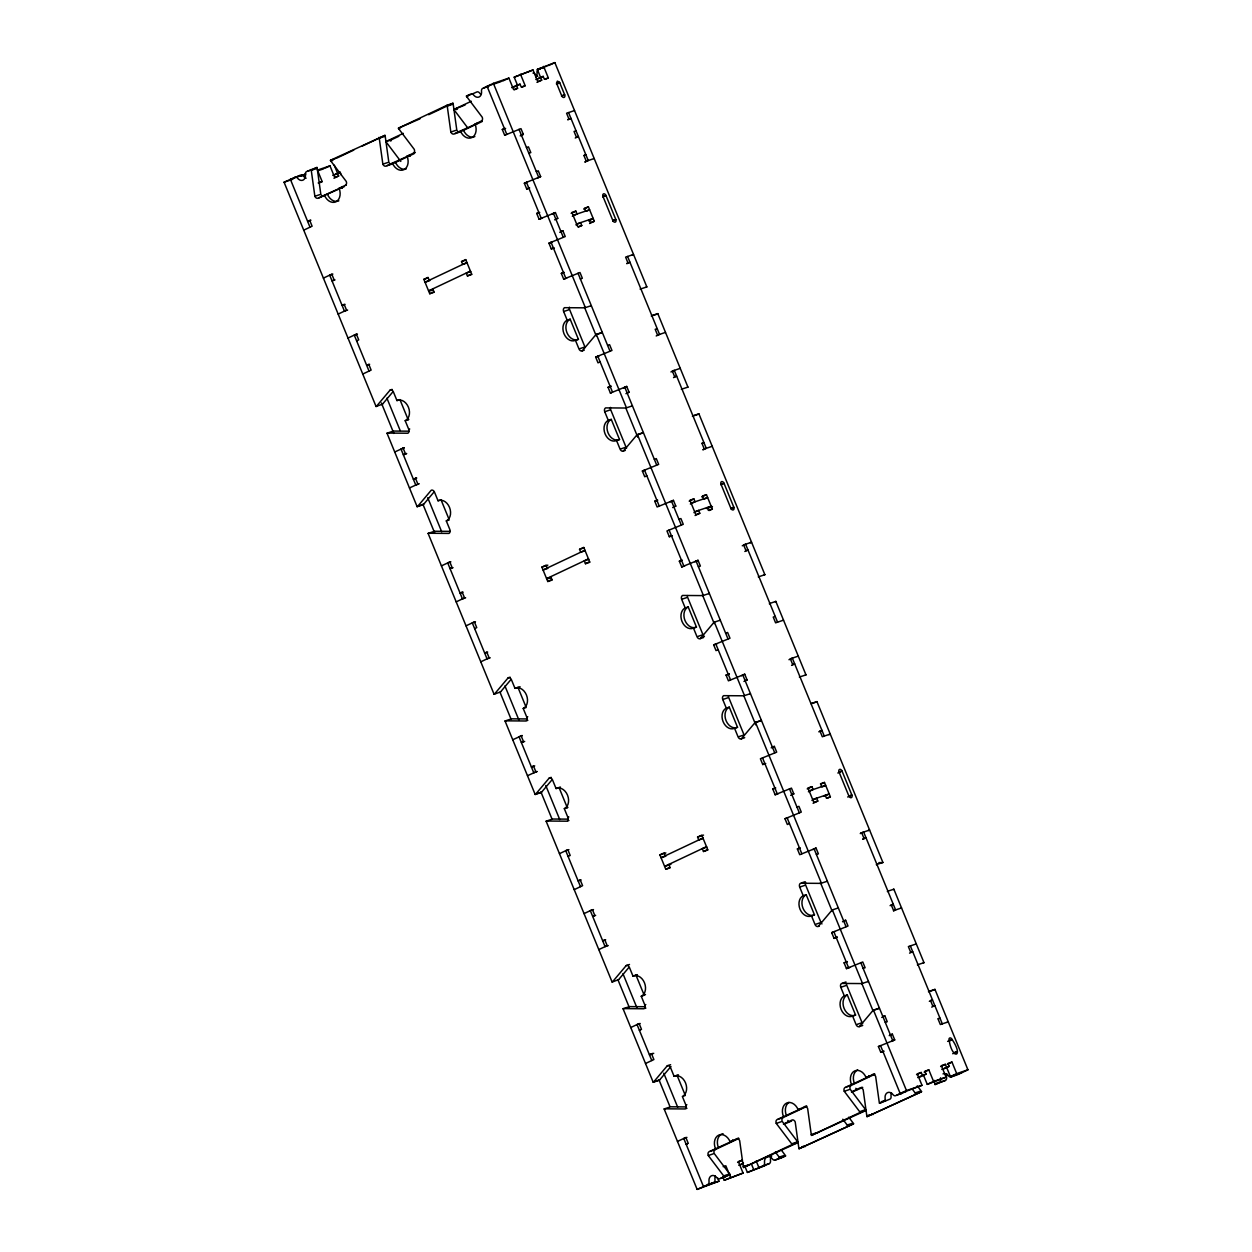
<?xml version="1.0" encoding="UTF-8"?>
<svg xmlns="http://www.w3.org/2000/svg" width="1252" height="1252" viewBox="0 0 1252 1252"><rect width="100%" height="100%" fill="white"/><g stroke="black" fill="none" stroke-linecap="round" stroke-linejoin="round"><path stroke-width="1.5" d="M392.111 389.388L390.139 390.045L376.617 406.102A3.114 2.301 71.3 0 1 376.07 406.509L284.063 182.197L299.713 175.468M382.016 404.506A3.114 2.301 71.3 0 0 382.564 404.099L392.705 392.064M408.747 431.173L393.613 431.064A3.114 2.316 71.3 0 0 392.971 431.22L387.024 433.223L417.151 506.716L423.113 504.697A3.114 2.316 71.3 0 0 423.661 504.29L433.802 492.255M459.218 132.102A3.114 2.301 71.3 0 1 456.792 130.051L453.193 104.104A3.114 2.316 71.3 0 0 452.942 103.243L446.995 105.262A3.114 2.316 71.3 0 1 447.246 106.123L450.845 132.055A3.114 2.301 71.3 0 0 454.116 133.948L460.407 130.99A10.908 8.075 71.3 0 0 471.863 137.595A10.908 8.075 71.3 0 0 475.056 124.073L481.331 121.1A3.114 2.301 71.3 0 0 482.239 117.234L466.855 96.858A3.114 2.316 71.3 0 1 466.433 96.075L470.846 93.994A3.114 2.301 71.3 0 1 473.6 94.98A6.229 4.617 71.3 0 0 479.125 96.952A6.229 4.617 71.3 0 0 481.504 91.255A3.114 2.301 71.3 0 1 482.677 88.407L493.382 83.352L585.373 307.663A3.114 2.316 71.3 0 1 584.731 307.835L564.558 307.679A3.114 2.301 71.3 0 0 563.65 311.545L567.187 320.183A10.908 8.075 71.3 0 0 563.995 333.721A10.908 8.075 71.3 0 0 575.45 340.325L578.987 348.964A3.114 2.301 71.3 0 0 582.258 350.842L595.78 334.785A3.114 2.316 71.3 0 1 596.328 334.394L602.275 332.375A3.114 2.316 71.3 0 0 601.727 332.782L596.781 334.456M596.328 334.394L626.47 407.87A3.114 2.316 71.3 0 1 625.828 408.027L605.655 407.886A3.114 2.301 71.3 0 0 604.747 411.752L608.284 420.375A10.908 8.075 71.3 0 0 605.092 433.912A10.908 8.075 71.3 0 0 616.547 440.516L620.084 449.155A3.114 2.301 71.3 0 0 623.355 451.049L636.877 434.992A3.114 2.301 71.3 0 1 637.424 434.585L643.371 432.566A3.114 2.301 71.3 0 0 642.824 432.973L637.863 434.647M510.143 677.16L508.155 677.817L494.634 693.89A3.114 2.301 71.3 0 1 494.086 694.281L428.121 533.43L434.068 531.411A3.114 2.316 71.3 0 1 434.71 531.255L449.844 531.364M500.033 692.278A3.114 2.301 71.3 0 0 500.581 691.871L510.722 679.836M551.24 777.351L549.252 778.024L535.731 794.081A3.114 2.301 71.3 0 1 535.183 794.488L505.041 720.995L510.988 718.992A3.114 2.301 71.3 0 1 511.645 718.836L526.763 718.945M535.183 794.488L541.13 792.469A3.114 2.301 71.3 0 0 541.678 792.062L551.819 780.027M637.424 434.585L703.405 595.451A3.114 2.316 71.3 0 1 702.748 595.608L682.59 595.451A3.114 2.301 71.3 0 0 681.667 599.317L685.22 607.956A10.908 8.075 71.3 0 0 682.011 621.493A10.908 8.075 71.3 0 0 693.467 628.097L697.02 636.736A3.114 2.301 71.3 0 0 700.291 638.614L713.812 622.557A3.114 2.301 71.3 0 1 714.36 622.166L720.307 620.147A3.114 2.301 71.3 0 0 719.759 620.554M714.36 622.166L744.502 695.642A3.114 2.301 71.3 0 1 743.845 695.799L723.672 695.658A3.114 2.301 71.3 0 0 722.764 699.524L726.301 708.147A10.908 8.075 71.3 0 0 723.108 721.684A10.908 8.075 71.3 0 0 734.564 728.288L738.101 736.927A3.114 2.301 71.3 0 0 741.387 738.821L754.909 722.764A3.114 2.301 71.3 0 1 755.457 722.357L761.404 720.354A3.114 2.301 71.3 0 0 760.856 720.745L755.895 722.42M629.49 964.478L626.188 965.589L612.666 981.662A3.114 2.301 71.3 0 1 612.118 982.053L546.138 821.202L552.085 819.184A3.114 2.301 71.3 0 1 552.742 819.027L567.86 819.137M618.065 980.05A3.114 2.301 71.3 0 0 618.613 979.643L628.754 967.608M670.587 1064.669L667.269 1065.796L653.747 1081.853A3.114 2.301 71.3 0 1 653.2 1082.26L623.073 1008.768L629.02 1006.764A3.114 2.301 71.3 0 1 629.662 1006.608L644.796 1006.718M653.2 1082.26L659.162 1080.241A3.114 2.301 71.3 0 0 659.71 1079.85L670.978 1066.454M755.457 722.357L821.422 883.223A3.114 2.301 71.3 0 1 820.78 883.38L800.607 883.223A3.114 2.301 71.3 0 0 799.699 887.089L803.236 895.728A10.908 8.075 71.3 0 0 800.044 909.265A10.908 8.075 71.3 0 0 811.499 915.869L815.036 924.508A3.114 2.301 71.3 0 0 818.307 926.402L831.829 910.329A3.114 2.301 71.3 0 1 832.377 909.938L838.324 907.919A3.114 2.301 71.3 0 0 837.776 908.326M832.377 909.938L862.518 983.415A3.114 2.301 71.3 0 1 861.877 983.571L841.704 983.43A3.114 2.301 71.3 0 0 840.796 987.296L844.333 995.919A10.908 8.075 71.3 0 0 841.141 1009.456A10.908 8.075 71.3 0 0 852.596 1016.061L856.133 1024.699A3.114 2.301 71.3 0 0 859.404 1026.593L872.926 1010.536A3.114 2.301 71.3 0 1 873.473 1010.129L879.42 1008.126A3.114 2.301 71.3 0 0 878.873 1008.517L873.912 1010.192M323.689 196.282A3.114 2.301 71.3 0 1 320.809 194.263L317.21 168.331A3.114 2.301 71.3 0 0 316.959 167.455L306.599 171.555A3.114 2.301 71.3 0 0 305.41 174.404A6.229 4.617 71.3 0 1 303.047 180.1A6.229 4.617 71.3 0 1 297.522 178.128A3.114 2.301 71.3 0 0 294.752 177.142M311.012 169.474A3.114 2.301 71.3 0 1 311.263 170.335L314.862 196.282A3.114 2.301 71.3 0 0 318.133 198.16L324.425 195.202A10.908 8.075 71.3 0 0 335.88 201.807A10.908 8.075 71.3 0 0 339.073 188.285L345.349 185.312A3.114 2.301 71.3 0 0 346.256 181.446L330.872 161.07A3.114 2.316 71.3 0 1 330.45 160.287L384.959 135.357A3.114 2.301 71.3 0 1 385.209 136.218L388.809 162.165A3.114 2.301 71.3 0 0 392.079 164.043L387.118 165.718M379.012 137.36A3.114 2.301 71.3 0 1 379.262 138.221L382.862 164.168A3.114 2.301 71.3 0 0 386.132 166.062L392.408 163.089A10.908 8.075 71.3 0 0 403.864 169.709A10.908 8.075 71.3 0 0 407.057 156.171L413.348 153.214A3.114 2.301 71.3 0 0 414.255 149.348L398.856 128.972A3.114 2.316 71.3 0 1 398.433 128.189L446.995 105.262M296.286 177.221L300.715 175.139A3.114 2.301 71.3 0 1 303.469 176.125A6.229 4.617 71.3 0 0 306.145 178.175M312.546 169.552L316.959 167.455M336.397 158.284L353.737 150.099M362.407 145.999L384.959 135.357M419.999 118.799L398.433 128.189M428.669 114.714L452.942 103.243M301.169 176.203L305.879 173.981L290.339 179.224L310.011 227.191M502.631 81.067L508.907 78.109L513.633 89.628L517.592 88.282L516.419 85.402L511.708 87.624M517.577 85.386L514.196 77.17L533.008 69.971L537.734 81.49L541.693 80.144L537.327 69.361L554.855 62.6L646.846 286.911L640.257 289.087M325.27 168.081L329.98 165.843L334.691 177.361L338.666 176.016L334.3 165.233M533.008 69.971L514.196 77.17M400.828 161.43L386.399 142.337A3.114 2.316 71.3 0 1 385.976 141.554L403.316 133.354M467.857 128.048L454.382 110.223A3.114 2.316 71.3 0 1 453.96 109.44L471.3 101.255M542.617 67.577L538.203 69.658A3.114 2.301 71.3 0 0 537.014 72.506A6.229 4.617 71.3 0 1 535.778 77.374M391.923 139.535L398.856 136.265M465.118 104.98L453.96 109.44M548.564 65.558L554.855 62.6M513.774 87.139L520.049 84.181L521.239 87.061L525.198 85.715L520.472 74.197M332.766 175.374L340.153 172.244L341.342 175.124M535.809 79.486L543.196 76.372L544.37 79.236L548.329 77.906L543.618 66.387M333.877 175.202L340.153 172.244M514.462 89.768L517.592 88.282M536.905 79.33L543.196 76.372M319.025 183.074L322.171 181.587L317.445 170.084L329.98 165.843M522.053 87.202L525.198 85.715M333.955 178.254L338.666 176.016M536.983 82.366L541.693 80.144M545.199 79.392L548.329 77.906M556.451 83.915L559.425 82.1L557.375 81.13L556.514 83.086L561.694 95.778A2.332 1.565 64.7 0 0 564.057 97.437A2.332 1.565 64.7 0 0 564.668 94.776L559.597 82.429M556.608 84.275L559.738 82.788L556.764 83.79M324.425 195.202L342.046 187.284A10.908 8.075 71.3 0 1 342.391 188.191M392.408 163.089L410.03 155.17A10.908 8.075 71.3 0 1 410.374 156.093M460.407 130.99L478.029 123.056L475.056 124.073M344.503 186.517L319.135 197.832M393.785 163.245L414.193 153.605M482.177 121.507L460.079 131.945A3.114 2.301 71.3 0 1 459.672 132.07M561.522 96.263L564.668 94.776L561.694 95.778M310.746 220.117L307.648 221.432L310.621 220.43M505.667 134.934L504.681 135.263L502.318 129.519L504.415 128.518M303.735 230.149L312.108 226.205L309.745 220.446M504.681 135.263L520.973 128.643L523.336 134.387L520.206 135.873M567.907 119.488L570.928 118.33L567.798 119.816M575.263 138.033L578.408 136.546L576.421 137.219L574.058 131.46L576.045 130.803M323.407 278.116L331.78 274.172L334.143 279.916L332.046 280.902L335.02 279.9M529.674 187.988L526.701 188.989L524.353 183.23L540.645 176.595L538.297 170.851L536.31 171.508M584.308 155.514L585.889 154.779L583.902 155.451L586.265 161.195L594.199 158.519M537.515 178.081L540.645 176.595M526.701 188.989L528.798 188.003M585.216 161.696L586.265 161.195M584.887 162.118L588.237 160.538L568.564 112.57M542.069 218.192L539.096 219.21L536.732 213.45L538.83 212.464M338.165 314.095L346.538 310.136L344.175 304.377L342.078 305.363L345.051 304.361M539.096 219.21L555.403 212.574L557.766 218.333L554.62 219.804M552.257 214.061L555.403 212.574M434.209 292.232L429.749 293.735L423.849 279.352L428.043 277.381L429.217 280.245M467.168 262.936L462.708 264.438L461.534 261.558L465.713 259.587L471.613 273.969L467.434 275.941L466.245 273.077L470.705 271.559M602.838 196.987L605.968 195.5L615.812 219.476A2.332 1.565 64.7 0 1 615.202 222.136A2.332 1.565 64.7 0 1 612.838 220.493L602.995 196.501A2.332 1.565 64.7 0 1 603.605 193.841A2.332 1.565 64.7 0 1 605.968 195.5L602.995 196.501M466.886 262.466L425.038 282.232L429.796 280.62M571.162 213.341L575.857 211.119L577.047 213.998L572.336 216.22M583.714 209.115L588.424 206.877L594.324 221.275L589.614 223.498M586.265 211.338L589.614 209.757L573.087 215.328M470.439 271.089L428.575 290.855L433.333 289.259M429.749 293.735L433.943 291.763L432.754 288.883M559.738 232.277L562.884 230.791L565.247 236.55L548.939 243.185L551.303 248.945L554.276 247.943M575.873 224.859L580.584 222.637L581.773 225.516L578.627 227.003M589.817 219.976L593.166 218.396L576.64 223.967M588.753 221.009L590.85 220.023M347.993 338.071L356.366 334.112L358.729 339.871L356.632 340.857M551.303 248.945L553.384 247.959M612.666 220.962L615.812 219.476L612.838 220.493M566.655 278.147L563.682 279.149L561.334 273.405L563.416 272.42M362.751 374.051L371.124 370.091L368.761 364.332L366.664 365.318L369.637 364.316M563.682 279.149L579.989 272.529L582.352 278.273L580.365 278.946M632.276 255.048L633.528 254.453L625.609 257.13L627.956 262.889L629.944 262.216L626.798 263.702M626.908 263.374L627.956 262.889M394.709 451.988L404.083 447.7M600.099 361.859L598.018 362.845L595.655 357.102L611.962 350.466L609.599 344.707L607.611 345.38M406.43 453.443L403.347 454.773L406.65 453.662M656.204 335.974L659.554 334.394L627.581 256.457M416.462 477.904L413.379 479.234L416.697 478.123M611.399 392.737L610.413 393.065L608.049 387.306L610.131 386.32M409.467 487.951L418.825 483.663M610.413 393.065L626.704 386.43L629.067 392.189L625.937 393.676M623.574 387.917L626.704 386.43M670.947 371.954L674.296 370.373L706.269 448.31L702.92 449.891M673.529 377.603L676.659 376.116L674.687 376.789L672.324 371.03L680.259 368.354M441.424 565.888L449.797 561.945L452.16 567.688L450.063 568.69L453.052 567.672M646.83 475.776L644.733 476.762L642.37 471.002L658.677 464.367L656.314 458.623L654.327 459.281M702.341 443.286L703.906 442.551L701.918 443.224L704.281 448.983L712.216 446.291M703.233 449.468L704.281 448.983M672.653 507.576L675.783 506.105L673.435 500.346L657.128 506.982L654.765 501.223L656.862 500.237M456.182 601.868L464.555 597.908L462.191 592.149L460.094 593.135L463.083 592.133M670.289 501.833L673.435 500.346M552.242 580.005L547.781 581.507L541.881 567.125L546.06 565.153L547.249 568.017M585.2 550.708L580.725 552.21L579.551 549.331L583.745 547.359L589.645 561.741L585.451 563.713L584.277 560.849L588.737 559.331M720.855 484.759L724 483.272L733.828 507.248A2.332 1.565 64.7 0 1 733.234 509.908A2.332 1.565 64.7 0 1 730.855 508.265L721.027 484.274A2.332 1.565 64.7 0 1 721.621 481.613A2.332 1.565 64.7 0 1 724 483.272L721.027 484.274M584.919 550.238L543.055 570.004L547.813 568.392M689.179 501.129L693.89 498.891L695.063 501.77L690.353 503.993M701.73 496.887L706.441 494.665L712.341 509.048L709.211 510.534M704.297 499.11L707.646 497.529L691.12 503.116M588.456 558.861L546.592 578.627L551.35 577.031M547.781 581.507L551.96 579.535L550.786 576.656M693.905 512.631L698.616 510.409L699.79 513.289L695.079 515.511M706.159 508.531L711.183 506.168L694.657 511.739M466.026 625.843L474.398 621.884L476.746 627.643L474.664 628.629M678.913 519.236L680.9 518.563L683.263 524.322L666.956 530.958L669.319 536.717L671.416 535.731M730.683 508.735L733.828 507.248L730.855 508.265M684.688 565.92L681.714 566.921L679.351 561.178L681.448 560.192M480.768 661.823L489.141 657.863L486.778 652.104L484.696 653.09L487.67 652.089M681.714 566.921L698.021 560.301L700.384 566.06L698.397 566.718M694.876 561.772L698.021 560.301M742.264 545.809L745.613 544.229L777.57 622.166M750.308 542.82L751.56 542.226L743.625 544.902L745.989 550.661L747.976 549.988L744.83 551.475M512.741 739.76L522.1 735.472M718.132 649.631L716.034 650.617L713.671 644.874L729.979 638.238L727.615 632.479L725.644 633.152M743.954 681.448L747.1 679.961L744.737 674.202L728.429 680.838L726.066 675.078L729.149 673.764M527.483 775.724L536.858 771.435M741.591 675.689L744.737 674.202M788.979 659.726L792.328 658.145L824.286 736.082M791.546 665.375L794.691 663.889L792.704 664.562L790.341 658.802L798.275 656.126M771.201 747.867L774.346 746.395L776.694 752.139L760.402 758.775L762.75 764.534L765.723 763.532M559.456 853.661L567.829 849.717L570.192 855.46L568.095 856.462M818.792 731.81L821.938 730.323L819.95 730.996L822.314 736.755L830.248 734.063L828.981 734.658M762.75 764.534L764.847 763.548M778.118 793.752L775.144 794.754L772.781 788.995L774.878 788.009M574.214 889.64L582.587 885.68L580.224 879.921L578.127 880.923L581.1 879.906M775.144 794.754L791.452 788.118L793.815 793.878L790.669 795.349M670.258 867.777L665.798 869.279L659.898 854.897L664.092 852.925L665.266 855.805M703.217 838.48L698.757 839.982L697.583 837.103L701.762 835.131L707.662 849.513L703.483 851.501L702.294 848.621L706.754 847.103M837.838 773.016L842.017 771.044L851.861 795.02A2.332 1.565 64.7 0 1 851.25 797.68A2.332 1.565 64.7 0 1 848.887 796.037L839.043 772.046A2.332 1.565 64.7 0 1 839.654 769.385A2.332 1.565 64.7 0 1 842.017 771.044L839.043 772.046M702.935 838.011L661.087 857.777L665.845 856.165M807.196 788.901L811.906 786.663L813.096 789.543L808.385 791.765M821.328 783.908L824.473 782.437L830.373 796.82L827.228 798.307M822.314 786.882L825.663 785.301L809.136 790.888M706.488 846.634L664.624 866.4L670.962 864.271M665.798 869.279L669.992 867.307L668.803 864.428M811.922 800.404L816.633 798.181L817.806 801.061L813.111 803.283M824.192 796.303L829.2 793.94L812.689 799.512M584.042 913.616L592.415 909.656L594.778 915.415L592.681 916.401L595.655 915.4M789.433 823.503L787.351 824.489L784.988 818.73L801.28 812.094L798.933 806.351L796.945 807.008M847.667 797.008L851.861 795.02L848.887 796.037M816.414 854.49L818.401 853.833L816.038 848.073L799.731 854.709L797.383 848.95L799.465 847.964M598.8 949.595L607.173 945.636L604.81 939.876L602.713 940.862L605.686 939.861M812.908 849.56L816.038 848.073M860.609 833.159L869.577 829.998L868.325 830.592M860.281 833.582L863.63 832.001L895.603 909.938L893.505 910.924M862.957 838.918L865.993 837.76L862.847 839.247M842.502 921.738L845.648 920.251L848.011 926.011L831.704 932.646L834.067 938.39L837.369 937.278M630.758 1027.532L639.13 1023.573L641.493 1029.332L639.396 1030.318L640.398 1029.989M890.094 905.666L893.239 904.179L891.252 904.852L893.615 910.611L901.55 907.935M834.067 938.39L837.15 937.075M652.511 1053.448L649.428 1054.779L653.732 1053.323M849.764 967.499L846.462 968.61L844.098 962.851L847.181 961.536M645.516 1063.496L653.888 1059.552L651.525 1053.793M846.462 968.61L862.753 961.974L865.116 967.733L863.129 968.406M909.578 953.148L912.708 951.677L910.736 952.334L908.373 946.59L916.308 943.898M881.752 1017.422L884.882 1015.935L887.245 1021.695L885.274 1022.368M929.344 1001.35L932.474 999.878L930.502 1000.536L932.865 1006.295L934.837 1005.622L931.707 1007.109M889.217 1035.639L892.363 1034.168L894.726 1039.911L891.581 1041.398M677.473 1141.433L685.846 1137.489L688.209 1143.233L686.112 1144.234L687.598 1143.733M884.084 1051.195L880.782 1052.306L878.419 1046.547L894.726 1039.911M938.39 1018.831L939.955 1018.095L937.967 1018.768L940.33 1024.527L948.265 1021.851L947.013 1022.43M880.782 1052.306L882.879 1051.32M732.702 1139.868A10.908 8.075 71.3 0 1 733.093 1140.76L709.195 1151.652A3.114 2.301 71.3 0 0 708.288 1155.518L723.672 1175.894A3.114 2.301 71.3 0 1 724.094 1176.677L730.041 1174.673A3.114 2.301 71.3 0 0 729.619 1173.891L714.235 1153.515A3.114 2.301 71.3 0 1 715.142 1149.649L738.946 1138.397M715.471 1148.694A10.908 8.075 71.3 0 1 718.664 1135.157A10.908 8.075 71.3 0 1 730.119 1141.761L738.383 1138.131M783.47 1116.581A10.908 8.075 71.3 0 1 786.663 1103.043A10.908 8.075 71.3 0 1 798.119 1109.663L801.092 1108.662L777.179 1119.538A3.114 2.301 71.3 0 0 776.271 1123.404L791.671 1143.78A3.114 2.301 71.3 0 1 792.093 1144.563L798.04 1142.56A3.114 2.301 71.3 0 0 797.618 1141.777L782.218 1121.401A3.114 2.301 71.3 0 1 783.142 1117.535L806.945 1106.298M798.119 1109.663L806.382 1106.032M868.685 1075.656A10.908 8.075 71.3 0 1 869.076 1076.548L845.178 1087.44A3.114 2.301 71.3 0 0 844.271 1091.306L859.654 1111.682A3.114 2.301 71.3 0 1 860.077 1112.465L866.024 1110.446A3.114 2.301 71.3 0 0 865.601 1109.663L850.218 1089.303A3.114 2.301 71.3 0 1 851.125 1085.437L874.929 1074.185M851.454 1084.467A10.908 8.075 71.3 0 1 854.647 1070.945A10.908 8.075 71.3 0 1 866.102 1077.549L874.365 1073.919M947.623 1041.382L952.177 1039.629C964.103 1057.048 952.396 1060.334 949.204 1040.631A2.332 1.565 64.7 0 1 949.798 1037.971A2.332 1.565 64.7 0 1 952.177 1039.629L949.032 1041.116M783.423 1124.077L791.921 1120.055A3.114 2.301 71.3 0 1 795.208 1121.948L798.807 1147.896A3.114 2.301 71.3 0 0 799.058 1148.757L853.567 1123.811A3.114 2.301 71.3 0 0 853.144 1123.028L848.746 1117.207M851.423 1091.963L859.921 1087.957A3.114 2.301 71.3 0 1 863.191 1089.835L866.791 1115.782A3.114 2.301 71.3 0 0 867.041 1116.643L921.55 1091.713A3.114 2.301 71.3 0 0 921.128 1090.93L917.278 1085.828M783.736 1124.327L791.593 1121.009M851.736 1092.213L862.722 1087.425M952.694 1053.73L957.091 1051.617L954.118 1052.635M954.102 1053.464L957.232 1051.977M916.527 1074.686L921.237 1072.463L922.427 1075.343L926.057 1074.122L924.884 1071.243L928.843 1069.897L933.569 1081.415L946.089 1077.174L941.379 1065.671L945.338 1064.325L950.424 1076.563L961.661 1072.776M924.132 1072.119L928.843 1069.897M737.6 1162.435L742.311 1160.213L738.336 1161.543L743.062 1173.061L724.251 1180.245L722.905 1176.958M917.716 1077.565L922.427 1075.343M940.628 1066.547L945.338 1064.325M919.782 1077.08L926.057 1074.122M947.263 1064.31L951.974 1062.087L956.7 1073.606L967.937 1069.803L934.947 989.377L929 991.381A3.114 2.301 71.3 0 0 928.452 991.787M738.774 1165.315L743.485 1163.077M941.801 1069.427L949.188 1066.313L948.014 1063.433L951.974 1062.087M739.885 1165.142L743.015 1163.656M942.913 1069.271L949.188 1066.313M685.893 1106.909L670.759 1106.799A3.114 2.301 71.3 0 0 670.117 1106.956L664.155 1108.975L697.145 1189.4L712.795 1182.67M724.094 1176.677L719.681 1178.758A3.114 2.301 71.3 0 1 716.927 1177.772A6.229 4.617 71.3 0 0 711.402 1175.8A6.229 4.617 71.3 0 0 709.023 1181.497A3.114 2.301 71.3 0 1 707.85 1184.345M736.411 1138.804A3.114 2.301 71.3 0 1 739.682 1140.697L743.281 1166.629A3.114 2.301 71.3 0 0 743.532 1167.506L792.093 1144.563M804.394 1106.69A3.114 2.301 71.3 0 1 807.665 1108.583L811.265 1134.531A3.114 2.301 71.3 0 0 811.515 1135.392L860.077 1112.465M872.394 1074.592A3.114 2.301 71.3 0 1 875.664 1076.485L879.264 1102.417A3.114 2.301 71.3 0 0 879.514 1103.278L883.928 1101.197A3.114 2.301 71.3 0 0 885.117 1098.348A6.229 4.617 71.3 0 1 887.48 1092.652A6.229 4.617 71.3 0 1 893.005 1094.624A3.114 2.301 71.3 0 0 895.775 1095.61L906.464 1090.555L921.988 1085.312L917.278 1073.809L921.237 1072.463M709.383 1184.423L713.797 1182.342A3.114 2.301 71.3 0 0 714.986 1179.494A6.229 4.617 71.3 0 1 715.361 1175.988M720.683 1178.429L730.041 1174.673M798.04 1142.56L743.532 1167.506M811.515 1135.392L866.024 1110.446M879.514 1103.278L889.875 1099.193A3.114 2.301 71.3 0 0 891.064 1096.345A6.229 4.617 71.3 0 1 891.455 1092.839M896.761 1095.281L906.135 1091.509M717.615 1177.897L718.961 1181.184L697.145 1189.4M921.988 1085.312L900.188 1093.528L880.516 1045.561M724.251 1180.245L743.062 1173.061M923.24 1074.513L927.278 1084.373L933.569 1081.415M946.089 1077.174L927.278 1084.373M744.69 1165.862L747.381 1172.435L764.909 1165.675M950.424 1076.563L956.7 1073.606M756.192 1160.98L758.947 1167.693L763.36 1165.612A3.114 2.301 71.3 0 0 764.549 1162.748A6.229 4.617 71.3 0 1 766.928 1157.051A6.229 4.617 71.3 0 1 772.453 1159.023A3.114 2.301 71.3 0 0 775.207 1160.009L785.567 1155.925A3.114 2.301 71.3 0 0 785.145 1155.142L781.295 1150.04M799.058 1148.757L853.567 1123.811M867.041 1116.643L921.55 1091.713M934.336 1080.429L934.79 1083.669A3.114 2.301 71.3 0 0 935.041 1084.545L939.454 1082.448A3.114 2.301 71.3 0 0 940.643 1079.6A6.229 4.617 71.3 0 1 940.612 1077.8M943.006 1073.903A6.229 4.617 71.3 0 1 948.531 1075.875A3.114 2.301 71.3 0 0 951.285 1076.861L955.714 1074.779M771.748 1155.893A6.229 4.617 71.3 0 0 770.496 1160.745A3.114 2.301 71.3 0 1 769.323 1163.593L747.381 1172.435M785.567 1155.925L781.154 1158.006A3.114 2.301 71.3 0 1 779.01 1157.646M946.981 1074.091A6.229 4.617 71.3 0 0 946.59 1077.596A3.114 2.301 71.3 0 1 945.401 1080.445L935.041 1084.545M967.937 1069.803L957.248 1074.858A3.114 2.301 71.3 0 1 955.824 1074.905M493.382 83.352L508.907 78.109M491.567 84.807L487.091 86.325L506.763 134.277M492.584 84.463L500.957 81.646M537.327 69.361L546.921 66.121M483.679 88.063L488.64 86.388A3.114 2.301 71.3 0 0 488.061 86.811M539.205 69.329L540.191 68.985M542.179 68.312L543.165 67.984M466.433 96.075L470.392 94.745M471.378 94.401L476.793 91.991A3.114 2.301 71.3 0 1 479.547 92.977A6.229 4.617 71.3 0 0 480.768 94.213M466.855 96.858L467.841 96.529M448.232 105.778L453.193 104.104M516.419 85.402L520.049 84.181M398.856 128.972L399.857 128.627M456.37 109.55L457.356 109.221M380.248 137.892L385.209 136.218M330.45 160.287L335.395 158.613M385.976 141.554L390.921 139.88M330.872 161.07L332.86 160.412M390.358 140.991L391.344 140.662M307.585 171.211L311.56 169.881M312.249 170.006L317.21 168.331M284.063 182.197L292.89 179.208M318.321 170.632L323.689 168.817M481.331 121.1L482.317 120.771M450.845 132.055L455.806 130.38M455.118 133.62L459.077 132.274M318.196 182.933L322.171 181.587M413.348 153.214L415.32 152.541M382.862 164.168L387.823 162.494M407.057 156.171L410.03 155.17M502.318 129.519L505.62 128.393M345.349 185.312L346.334 184.983M314.862 196.282L319.823 194.608M339.073 188.285L342.046 187.284M574.527 110.567L566.593 113.243L568.956 119.003M521.364 135.059L523.336 134.387M526.466 147.533L528.454 146.86L530.817 152.619L528.829 153.292M524.353 183.23L527.327 182.229M332.86 274.078L329.683 275.158L344.441 311.122L347.618 310.058M536.732 213.45L539.706 212.449M575.857 211.119L571.898 212.464L577.798 226.847L581.773 225.516M588.424 206.877L584.465 208.223L585.639 211.103M555.778 218.99L557.766 218.333M461.534 261.558L465.994 260.056M560.896 231.464L562.884 230.791M594.324 221.275L590.365 222.606L589.176 219.742M423.849 279.352L428.309 277.85M548.939 243.185L551.913 242.184M467.434 275.941L471.894 274.438M430.328 290.824L432.316 290.167M357.446 334.034L354.269 335.113L369.027 371.077M561.334 273.405L564.308 272.404M563.65 311.545L568.611 309.87M584.731 307.835L591.32 305.66A3.114 2.316 71.3 0 1 590.678 305.832M567.187 320.183L570.161 319.182L578.424 339.323L575.45 340.325M376.07 406.509L382.564 404.099M390.139 390.045A3.114 2.301 71.3 0 1 393.41 391.939L396.947 400.577L398.433 400.077M651.854 315.645L657.801 313.626L687.943 387.118L681.338 389.278M652.292 315.707L657.253 314.033A3.114 2.316 71.3 0 1 657.801 313.626M579.989 348.619L584.934 346.945A3.114 2.301 71.3 0 0 585.185 347.461M582.258 350.842L584.246 350.184M657.19 328.634L655.203 329.307L657.566 335.066L665.501 332.39M387.024 433.223A3.114 2.316 71.3 0 1 387.666 433.067L407.839 433.223A3.114 2.301 71.3 0 0 408.747 429.342L405.21 420.719L408.183 419.717A10.908 8.075 71.3 0 0 408.825 419.357M595.655 357.102L598.957 355.975M408.747 429.342L409.748 429.013M404.161 447.95L400.984 449.014L415.742 484.993L418.919 483.914M608.049 387.306L611.352 386.195M627.08 392.862L629.067 392.189M604.747 411.752L609.693 410.077M625.828 408.027L632.417 405.851A3.114 2.316 71.3 0 1 631.775 406.024M608.284 420.375L611.258 419.373L619.521 439.515L616.547 440.516M418.7 505.964L423.661 504.29M417.151 506.7A3.114 2.316 71.3 0 0 417.714 506.309L431.22 490.252A3.114 2.301 71.3 0 1 434.507 492.13L438.043 500.769L439.53 500.268M758.274 576.859A3.114 2.301 71.3 0 0 758.931 576.702L764.878 574.684L698.898 413.833L692.951 415.836A3.114 2.316 71.3 0 0 692.403 416.243M693.389 415.899L698.35 414.224A3.114 2.316 71.3 0 1 698.898 413.833M621.07 448.826L626.031 447.152A3.114 2.301 71.3 0 0 626.61 448.138M623.355 451.049L625.343 450.376M428.121 533.43A3.114 2.316 71.3 0 1 428.763 533.258L448.936 533.415A3.114 2.301 71.3 0 0 449.844 529.549L446.307 520.91L449.28 519.909M642.37 471.002L645.343 470.001M450.877 561.851L447.715 562.93L462.457 598.894L465.634 597.83M654.765 501.223L657.738 500.221M693.89 498.891L689.93 500.237L695.83 514.619L699.79 513.289M706.441 494.665L702.482 495.995L703.655 498.875M673.811 506.763L675.783 506.105M579.551 549.331L584.011 547.828M708.867 507.796L712.451 506.575M712.341 509.048L708.382 510.378L707.208 507.514M541.881 567.125L547.828 565.121M585.451 563.713L589.911 562.211M669.319 536.717L672.293 535.715M548.36 578.596L550.348 577.939M475.478 621.806L472.301 622.886L487.044 658.849L490.221 657.785M679.351 561.178L682.324 560.176M681.667 599.317L686.628 597.642M702.748 595.608L709.352 593.432A3.114 2.316 71.3 0 1 708.695 593.605M685.22 607.956L688.193 606.954L696.456 627.096L693.467 628.097M494.086 694.281L500.581 691.871M508.155 677.817A3.114 2.301 71.3 0 1 511.426 679.711L514.979 688.35L517.952 687.348A10.908 8.075 71.3 0 1 520.128 686.785M800.012 676.894A3.114 2.301 71.3 0 1 799.371 677.05L805.975 674.891L775.833 601.398L769.886 603.417A3.114 2.301 71.3 0 0 769.338 603.824M698.006 636.392L702.967 634.717A3.114 2.301 71.3 0 0 704.407 636.47M700.291 638.614L703.593 637.503M775.207 616.407L773.235 617.08L775.598 622.839L783.517 620.163M505.041 720.995A3.114 2.301 71.3 0 1 505.698 720.839L525.856 720.995A3.114 2.301 71.3 0 0 526.779 717.13L523.226 708.491L526.2 707.49L517.952 687.348M713.671 644.874L716.989 643.747M526.779 717.13L527.765 716.786M526.857 720.651L527.843 720.323M522.194 735.722L519.017 736.786L533.775 772.766L536.936 771.686M524.682 741.434L521.38 742.546L523.477 741.56L521.114 735.8M726.066 675.078L729.368 673.967M745.112 680.634L747.1 679.961M722.764 699.524L727.725 697.849M534.714 765.895L531.411 767.006L533.508 766.021L535.856 771.78M743.845 695.799L750.449 693.639A3.114 2.301 71.3 0 1 749.792 693.796M726.301 708.147L729.274 707.145L737.538 727.287L734.564 728.288M536.717 793.737L541.678 792.062M549.252 778.024A3.114 2.301 71.3 0 1 552.523 779.902L556.06 788.541L559.034 787.539A10.908 8.075 71.3 0 1 560.442 787.07M810.967 703.608L816.93 701.605L882.895 862.471L876.306 864.631A3.114 2.301 71.3 0 0 876.948 864.475M811.421 703.671L816.382 702.012A3.114 2.301 71.3 0 1 816.93 701.605M739.103 736.599L744.064 734.924A3.114 2.301 71.3 0 0 744.314 735.425M741.387 738.821L744.69 737.694M546.138 821.202A3.114 2.301 71.3 0 1 546.78 821.03L566.953 821.187A3.114 2.301 71.3 0 0 567.86 817.321L564.323 808.682L567.297 807.681A10.908 8.075 71.3 0 0 567.938 807.337M772.359 747.053L774.346 746.395M567.86 817.321L568.862 816.977M567.938 820.842L568.94 820.514M568.909 849.623L565.732 850.703L580.49 886.666M772.781 788.995L775.755 787.993M811.906 786.663L807.947 788.009L813.847 802.391L817.806 801.061M824.473 782.437L820.498 783.768L821.688 786.647M791.827 794.535L793.815 793.878M697.583 837.103L703.53 835.1M830.373 796.82L826.414 798.166L825.224 795.286M659.898 854.897L665.845 852.894M784.988 818.73L787.962 817.728M703.483 851.501L707.943 849.983M593.495 909.578L590.318 910.658L605.076 946.622L608.253 945.557M797.383 848.95L800.357 847.948M801.593 882.895L804.911 881.784M799.699 887.089L804.66 885.414M820.78 883.38L827.369 881.205A3.114 2.301 71.3 0 1 826.727 881.377M803.236 895.728L806.21 894.726L814.473 914.868L811.499 915.869M612.118 982.053L618.613 979.643M626.188 965.589A3.114 2.301 71.3 0 1 629.459 967.483L632.996 976.122L635.969 975.12A10.908 8.075 71.3 0 1 637.378 974.651M918.045 964.666A3.114 2.301 71.3 0 1 917.387 964.838L923.992 962.663L893.85 889.186L887.903 891.189A3.114 2.301 71.3 0 0 887.355 891.596M816.038 924.164L820.983 922.489A3.114 2.301 71.3 0 0 821.969 923.913M818.307 926.402L819.309 926.057M843.66 920.924L845.648 920.251M623.073 1008.768A3.114 2.301 71.3 0 1 623.715 1008.611L643.888 1008.768A3.114 2.301 71.3 0 0 644.796 1004.902L641.259 996.263L644.232 995.262L635.969 975.12M831.704 932.646L835.006 931.519M644.796 1004.902L645.797 1004.558M644.874 1008.423L645.875 1008.095M640.21 1023.494L637.033 1024.559L651.791 1060.538M844.098 962.851L847.401 961.739M842.69 983.086L845.992 981.975M840.796 987.296L845.742 985.621M861.877 983.571L868.465 981.412A3.114 2.301 71.3 0 1 867.824 981.568M844.333 995.919L847.307 994.917L855.57 1015.059L852.596 1016.061M654.749 1081.509L659.71 1079.85M667.269 1065.796A3.114 2.301 71.3 0 1 670.556 1067.674L674.092 1076.313L677.066 1075.312A10.908 8.075 71.3 0 1 678.459 1074.842M929.438 991.459L934.399 989.784A3.114 2.301 71.3 0 1 934.947 989.377M857.119 1024.371L862.08 1022.696A3.114 2.301 71.3 0 0 862.659 1023.682M882.91 1016.608L884.882 1015.935M859.404 1026.593L862.706 1025.482M683.842 1095.954L685.329 1095.453L677.066 1075.312M890.375 1034.841L892.363 1034.168M664.155 1108.975A3.114 2.301 71.3 0 1 664.812 1108.803L684.985 1108.959A3.114 2.301 71.3 0 0 685.893 1105.093L686.878 1104.749M685.971 1108.63L686.957 1108.286M878.419 1046.547L879.405 1046.218M686.925 1137.395L683.764 1138.475L703.436 1186.442L718.961 1181.184M866.102 1077.549L869.076 1076.548M846.164 1087.112L851.125 1085.437M844.271 1091.306L849.216 1089.631M860.907 1087.612L861.908 1087.284M778.181 1119.21L783.142 1117.535M776.271 1123.404L781.232 1121.745M730.119 1141.761L733.093 1140.76M710.181 1151.324L715.142 1149.649M708.288 1155.518L713.233 1153.843M951.285 1076.861L956.246 1075.186M881.251 1101.744L883.223 1101.087M936.778 1083.011L938.75 1082.338M940.44 1082.119L945.401 1080.445M860.656 1111.338L865.601 1109.663M912.301 1089.115L915.181 1092.933L920.142 1091.259M811.265 1134.531L814.582 1133.404M815.24 1133.185L816.226 1132.857M867.793 1115.454L869.764 1114.781M871.752 1114.108L872.738 1113.779A3.114 2.301 71.3 0 0 872.988 1114.64M723.171 1166.661L725.816 1165.768L730.526 1177.287M792.657 1143.452L797.618 1141.777M842.784 1119.225L847.197 1125.047L852.142 1123.373M743.281 1166.629L748.242 1164.955M801.781 1146.879L803.768 1146.222M724.658 1175.55L729.619 1173.891M775.348 1152.059L779.198 1157.145L784.159 1155.471M775.207 1160.009L780.168 1158.335M764.362 1165.268L769.323 1163.593M878.888 862.597L882.253 862.628A3.114 2.301 71.3 0 0 882.895 862.471M910.345 945.917L942.318 1023.854M861.658 832.674L864.005 838.433M519.001 129.3L538.673 177.268M553.415 213.247L563.259 237.223M578.001 273.186L609.974 351.139M624.732 387.103L656.69 465.04M671.448 501.019L681.276 524.995M696.034 560.974L727.991 638.911M742.749 674.875L774.722 752.812M789.464 788.791L799.308 812.767M814.05 848.746L846.023 926.683M860.781 962.647L892.739 1040.584M873.473 1010.129L906.464 1090.555M584.402 307.053L596.187 335.771M625.969 408.387L637.737 437.12M702.419 594.825L714.203 623.543M743.985 696.159L755.77 724.892M820.451 882.597L832.236 911.315M861.986 983.869L872.973 1010.646M526.435 182.244L541.193 218.208M551.021 242.199L565.779 278.163M597.752 356.1L612.494 392.079M644.467 470.016L659.209 505.98M669.053 529.972L683.811 565.935M715.768 643.872L730.526 679.852M762.484 757.789L777.242 793.768M787.07 817.744L801.828 853.707M833.801 931.644L848.543 967.624M584.934 346.945L569.597 309.541A3.114 2.301 71.3 0 1 569.378 307.209M626.031 447.152L610.694 409.733A3.114 2.301 71.3 0 1 610.475 407.416M702.967 634.717L687.614 597.314A3.114 2.301 71.3 0 1 687.317 595.576M744.064 734.924L728.711 697.505A3.114 2.301 71.3 0 1 728.414 695.768M820.983 922.489L805.646 885.086A3.114 2.301 71.3 0 1 805.599 882.237M862.08 1022.696L846.743 985.277A3.114 2.301 71.3 0 1 846.43 983.54M751.638 1164.548L753.673 1169.478M399.92 399.576L408.183 419.717M441.017 499.767L448.592 518.234M559.034 787.539L567.297 807.681M685.893 1105.093L682.356 1096.455A10.908 8.075 71.3 0 0 685.548 1082.933A10.908 8.075 71.3 0 0 674.092 1076.313M386.915 398.167L400.155 430.485M427.73 497.717L441.721 531.818M504.932 685.939L518.923 720.057M545.762 785.489L559.754 819.591M622.964 973.712L636.939 1007.829M663.763 1073.214L677.676 1107.128M403.081 448.028L405.445 453.787M415.476 478.248L417.839 483.992M381.359 402.925L393.879 433.442M422.926 504.274L434.71 532.992M500.127 692.497L511.176 719.43M540.958 792.047L551.991 818.964M618.144 980.269L629.193 1007.203M658.943 1079.74L669.93 1106.518M619.521 439.515A10.908 8.075 71.3 0 1 608.065 432.91A10.908 8.075 71.3 0 1 611.258 419.373M578.424 339.323A10.908 8.075 71.3 0 1 566.968 332.703A10.908 8.075 71.3 0 1 570.161 319.182M396.947 400.577A10.908 8.075 71.3 0 1 408.402 407.182A10.908 8.075 71.3 0 1 405.21 420.719M438.043 500.769A10.908 8.075 71.3 0 1 449.499 507.373A10.908 8.075 71.3 0 1 446.307 520.91M337.445 201.275A10.908 8.075 71.3 0 1 327.398 194.201M338.854 200.805A10.908 8.075 71.3 0 1 338.181 201.071M406.164 168.973A10.908 8.075 71.3 0 1 395.382 162.087M474.837 136.593A10.908 8.075 71.3 0 1 463.381 129.989M737.538 727.287A10.908 8.075 71.3 0 1 726.082 720.683A10.908 8.075 71.3 0 1 729.274 707.145M696.456 627.096A10.908 8.075 71.3 0 1 684.985 620.476A10.908 8.075 71.3 0 1 688.193 606.954M514.979 688.35A10.908 8.075 71.3 0 1 526.435 694.954A10.908 8.075 71.3 0 1 523.226 708.491M556.06 788.541A10.908 8.075 71.3 0 1 567.516 795.161A10.908 8.075 71.3 0 1 564.323 808.682M855.57 1015.059A10.908 8.075 71.3 0 1 844.114 1008.455A10.908 8.075 71.3 0 1 847.307 994.917M814.473 914.868A10.908 8.075 71.3 0 1 803.017 908.248A10.908 8.075 71.3 0 1 806.21 894.726M632.996 976.122A10.908 8.075 71.3 0 1 644.451 982.726A10.908 8.075 71.3 0 1 641.259 996.263M645.5 994.464A10.908 8.075 71.3 0 1 644.874 994.902M817.478 1133.389A3.114 2.301 71.3 0 1 817.227 1132.512M885.461 1101.275A3.114 2.301 71.3 0 1 885.211 1100.414M901.722 1093.606A3.114 2.301 71.3 0 1 900.298 1093.638M725.628 1176.755A3.114 2.301 71.3 0 1 723.484 1176.379M718.445 1147.677A10.908 8.075 71.3 0 1 723.046 1133.686M786.444 1115.579A10.908 8.075 71.3 0 1 788.995 1102.402M854.427 1083.465A10.908 8.075 71.3 0 1 857.62 1069.944M915.181 1092.933A3.114 2.301 71.3 0 1 915.603 1093.716M779.198 1157.145A3.114 2.301 71.3 0 1 779.62 1157.928M805.005 1146.738A3.114 2.301 71.3 0 1 804.801 1146.096M847.197 1125.047A3.114 2.301 71.3 0 1 847.62 1125.83M855.836 1088.301A10.908 8.075 71.3 0 1 856.618 1089.913M787.837 1120.415A10.908 8.075 71.3 0 1 788.619 1122.011M893.302 889.577A3.114 2.301 71.3 0 1 893.85 889.186M923.992 962.663A3.114 2.301 71.3 0 1 923.35 962.819M764.878 574.684A3.114 2.301 71.3 0 1 764.221 574.856M775.285 601.805A3.114 2.301 71.3 0 1 775.833 601.398M805.975 674.891A3.114 2.301 71.3 0 1 805.318 675.047M646.846 286.911A3.114 2.301 71.3 0 1 646.204 287.084M640.899 288.93A3.114 2.301 71.3 0 1 640.414 289.071M651.306 316.052A3.114 2.316 71.3 0 1 651.854 315.645M687.943 387.118A3.114 2.316 71.3 0 1 687.301 387.275M532.992 73.07A3.114 2.301 71.3 0 1 535.073 74.228A6.229 4.617 71.3 0 0 537.75 76.294"/></g></svg>
